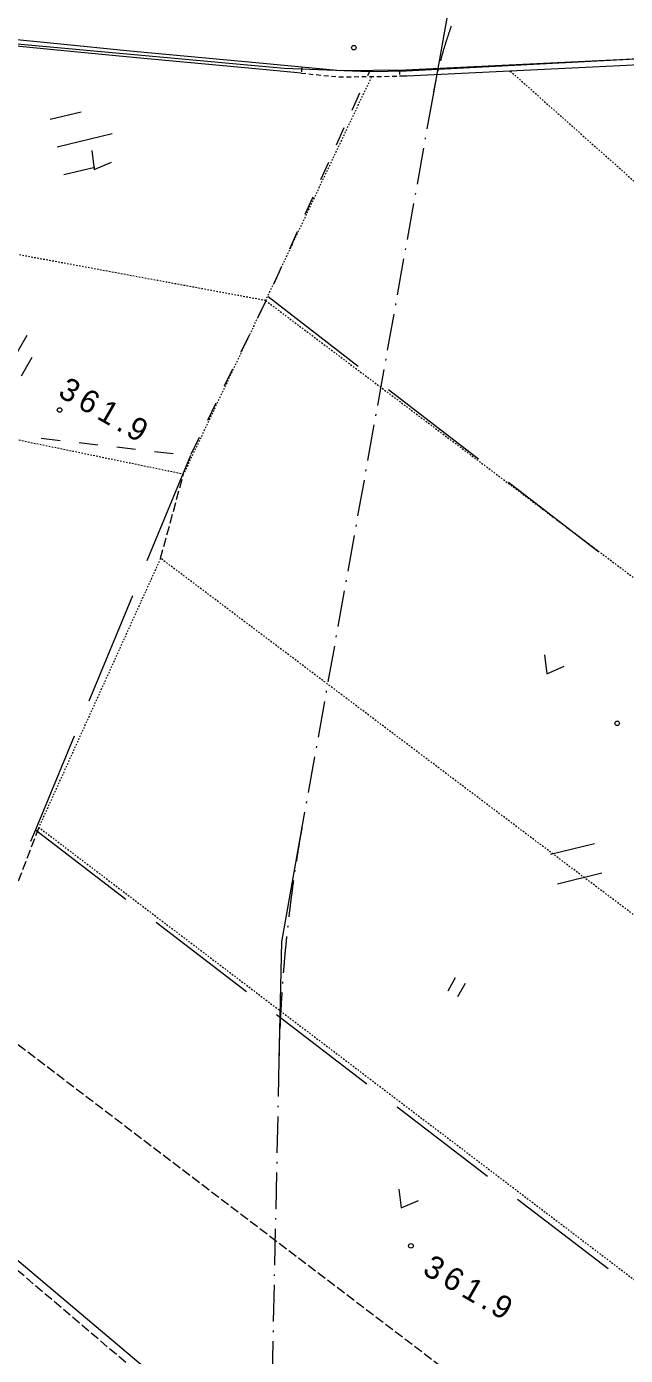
# Model space of a CAD drawing. Header units: millimetres. Extents: x -256476 to 341554, y -216330 to 457415.
# Drawn here: x -122572 to -83126, y 119272 to 206753 of the extents above; entities that cross this region are included whole.
import ezdxf

# ---------------------------------------------------------------- set-up
doc = ezdxf.new("R2010")
doc.units = ezdxf.units.MM
doc.header["$LTSCALE"] = 400
for name, pattern in [('55107', [1.25, 0.75, -0.5]), ('56301', [0.5, 0.25, -0.25]), ('56302', [2, 1.5, -0.5]), ('SXF_一点短鎖線', [9.25, 6, -1.5, 0.25, -1.5])]:
    doc.linetypes.add(name, pattern=pattern)
for name, color, linetype, lineweight in [('D-BGD', 7, 'Continuous', 13), ('D-BMK', 2, 'SXF_一点短鎖線', 13), ('D-BMK-OTRS', 7, 'Continuous', 13), ('●予備設計_LP横断', 7, 'Continuous', 13)]:
    doc.layers.add(name, color=color, linetype=linetype, lineweight=lineweight)
doc.styles.add('Style-WORKING', font='WORKING.shx')

# ---------------------------------------------------------------- blocks, each defined once
blk = doc.blocks.new('M6313')
at = {"layer": '●予備設計_LP横断', "linetype": 'Continuous', "lineweight": 9, "flags": 128}
blk.add_lwpolyline([(-0.75, 0), (0, -1), (0.75, 0)], dxfattribs=at)
blk = doc.blocks.new('M6311')
at = {"layer": '●予備設計_LP横断', "linetype": 'Continuous', "lineweight": 9}
for p, q in [((-0.75, -1), (-0.75, 0)), ((0, -1), (0, 0))]:
    blk.add_line(p, q, dxfattribs=at)
blk = doc.blocks.new('M6334')
at = {"layer": '●予備設計_LP横断', "linetype": 'Continuous', "lineweight": 9}
for p, q in [((0, -1.25), (0, 1.25)), ((-1, -1.25), (-1, 0.15)), ((1, -1.25), (1, 0.15))]:
    blk.add_line(p, q, dxfattribs=at)
blk = doc.blocks.new('M7312')
at = {"layer": '●予備設計_LP横断', "linetype": 'Continuous', "lineweight": 20}
blk.add_circle((0, -0.001), 0.15, dxfattribs=at)

msp = doc.modelspace()

# ---------------------------------------------------------------- linework, layer by layer
at = {"layer": 'D-BGD', "linetype": '55107'}
for p, q in [((-104445.5, 204081.2), (-104482.1, 203682.4)), ((-98011.3, 203889.1), (-98007.2, 203488.9))]:
    msp.add_line(p, q, dxfattribs=at)
at = {"layer": 'D-BGD', "linetype": '56301'}
for p, q in [((-106820.8, 188713.7), (-99830.3, 203467.6)), ((-106820.8, 188713.7), (-134578.9, 193859.4)), ((-106820.8, 188713.7), (-112227.6, 177301)), ((-136586.2, 182328.9), (-112227.6, 177301))]:
    msp.add_line(p, q, dxfattribs=at)
at = {"layer": 'D-BGD', "linetype": 'Continuous'}
for p, q in [((-100101.3, 203521.9, 362967), (-99986.7, 203775.5, 362970)), ((-97517.5, 203498), (-98007.2, 203488.9)), ((-101128.8, 201242.7, 362936), (-100614.6, 202382, 362951)), ((-121008.9, 200653.6), (-118968.8, 201148.8)), ((-120566.9, 198832), (-116922.7, 199717.8)), ((-102156.3, 198963.6, 362905), (-101642.1, 200102.9, 362920)), ((-103183.8, 196684.5, 362874), (-102669.6, 197823.8, 362890)), ((-120124.5, 197009.1), (-118083.9, 197505.1)), ((-104210.8, 194406.2, 362843), (-103697.1, 195544.7, 362859)), ((-105238.2, 192127.1, 362813), (-104724.9, 193266.9, 362828)), ((-106265.7, 189847.9, 362782), (-105752.4, 190987.8, 362797)), ((-106656.5, 188981.4, 362770), (-100719.9, 184398.2, 362820)), ((-107336.8, 187589.3, 362751), (-106788.2, 188712.2, 362766)), ((-108434.9, 185343.8, 362721), (-107886.3, 186466.8, 362736)), ((-109533, 183098.3, 362691), (-108983.5, 184220.8, 362706)), ((-98740.8, 182870.8, 362837), (-92804.1, 178287.5, 362887)), ((-110630.3, 180852.4, 362661), (-110081.6, 181975.4, 362676)), ((-121601.1, 179655.5, 362789), (-120358.8, 179511.2, 362769)), ((-119117.8, 179366.5, 362749), (-117876, 179221.3, 362729)), ((-111728.8, 178606, 362631), (-111179.7, 179729.9, 362646)), ((-116635, 179076.6, 362709), (-115393.1, 178931.4, 362689)), ((-111776.1, 178509.8, 362630), (-114646.2, 171580.3, 362610)), ((-114152.2, 178786.7, 362668), (-112911.2, 178642, 362648)), ((-90825.1, 176760.1, 362904), (-84887.9, 172177.7, 362954)), ((-115603.3, 169271.1, 362604), (-118473.4, 162341.6, 362584)), ((-121983.7, 153868.9, 362560), (-116028.6, 149309.7, 362625)), ((-88068.7, 152262.7), (-85154, 152974.9)), ((-87593.9, 150319.6), (-84679.2, 151031.8)), ((-114043.7, 147790.5, 362647), (-108088.6, 143231.3, 362712)), ((-106104.2, 141711.1, 362734), (-100149.1, 137151.9, 362800)), ((-98164.2, 135632.6, 362821), (-92209.1, 131073.4, 362887)), ((-90224.7, 129553.3, 362909), (-84269.6, 124994.1, 362974))]:
    msp.add_line(p, q, dxfattribs=at)
at = {"layer": 'D-BGD', "linetype": '56302'}
for p, q in [((-113746.1, 171751.5), (-112227.6, 177301)), ((-75797.7, 84614.7), (-130226.8, 130865.9))]:
    msp.add_line(p, q, dxfattribs=at)
at = {"layer": 'D-BGD', "linetype": 'Continuous', "flags": 128}
for points in [[(-28812.1, 207539.3), (-39411.7, 206888), (-52099.2, 206444.9), (-66670.9, 205547.3), (-80393.7, 204741.9), (-83044.9, 204586.4), (-97614.1, 203893.8), (-101890.7, 203842.2), (-107221.7, 204340.2), (-115518.9, 205111.7), (-120768.1, 205629.5), (-126988.8, 206243.2)], [(-25316.8, 207327.2), (-28789.1, 207139.7), (-39392.3, 206488.1), (-52079.9, 206045), (-66646.6, 205148.1), (-80373.1, 204342.4), (-83024.2, 204187), (-97517.5, 203498)], [(-104482.1, 203682.4), (-107259.2, 203941.9), (-115557.3, 204713.9), (-120804.3, 205231.6), (-127023.2, 205844.3), (-131605, 206182.7)]]:
    msp.add_lwpolyline(points, dxfattribs=at)
at = {"layer": 'D-BGD', "linetype": '55107', "flags": 128}
msp.add_lwpolyline([(-104482.1, 203682.4), (-101907.2, 203442.2), (-98007.2, 203488.9)], dxfattribs=at)
at = {"layer": 'D-BGD', "linetype": '56301', "flags": 128}
for points in [[(-90712, 203821.5), (-87646.2, 201098.5), (-47466.3, 165404.7)], [(-106820.8, 188713.7), (-92206.1, 177716.6), (-56000.8, 150474.9)], [(-63920.5, 134225), (-89641.9, 153597.2), (-113746.1, 171751.5), (-121767.5, 154036.4), (-97111.2, 135313.4), (-70960.6, 115455.7)]]:
    msp.add_lwpolyline(points, dxfattribs=at)
at = {"layer": 'D-BGD', "linetype": 'Continuous', "extrusion": (0.339121, -0.143195, 0.929781), "elevation": 273700.7}
msp.add_lwpolyline([(100969.9, 293649.1), (94298.7, 293600.2), (93469.9, 293594.8)], dxfattribs=at)
at = {"layer": 'D-BGD', "linetype": '56302', "flags": 128}
for points in [[(-121767.5, 154036.4), (-127613, 138742.1), (-129890.5, 132783.4)], [(-126307.7, 142156.8), (-116847.1, 134963.2), (-74228.7, 102556.5)]]:
    msp.add_lwpolyline(points, dxfattribs=at)
at = {"layer": 'D-BGD', "linetype": 'Continuous', "elevation": 362000, "flags": 128}
msp.add_lwpolyline([(-76257.7, 85379.7), (-101075.6, 106885.5), (-130122.5, 131380.4)], dxfattribs=at)
at = {"layer": 'D-BGD', "linetype": 'Continuous'}
msp.add_polyline3d([(-24660.3, 208102.1, 363070), (-27231.9, 207481.1, 363070), (-85410.8, 204451.5, 362940), (-97579.1, 203810.3, 362970), (-99986.7, 203775.5, 362970), (-105599.9, 204003.1, 362990), (-131895.5, 206395.8, 362830)], dxfattribs=at)
at = {"layer": 'D-BMK'}
msp.add_lwpolyline([(72224.1, 195276.4), (39417, 195276.4, -0.0787115), (8511.6, 200171.9), (-61503.2, 222924.2, 0.4549504), (-95778.4, 202391.2), (-104408.9, 154181.2, 0.038936), (-105950.7, 138707), (-109849.7, -42807.7)], format="xyb", dxfattribs=at)
at = {"layer": 'D-BMK-OTRS', "color": 7, "linetype": 'Continuous', "lineweight": 13}
for p, q in [((-90420.4, 232321.2), (-95778.4, 202391.2)), ((-104408.9, 154181.2), (-105783.2, 146504.2)), ((-105783.2, 146504.2), (-105950.7, 138707))]:
    msp.add_line(p, q, dxfattribs=at)

# ---------------------------------------------------------------- block references
at = {"layer": 'D-BGD', "linetype": 'Continuous', "lineweight": 20, "xscale": 1000, "yscale": 1000, "zscale": 1000, "rotation": 330.1091246385173}
for p in [(-101012.2, 205368.5, 361940), (-120396.8, 181515.8, 361897), (-83666.6, 160886.1, 361897), (-97255.5, 126486.1, 361897)]:
    msp.add_blockref('M7312', p, dxfattribs=at)
at = {"layer": 'D-BGD', "linetype": 'Continuous', "lineweight": 9, "xscale": 1000, "yscale": 1000, "zscale": 1000, "rotation": 330.1091246385173}
for name, p in [('M6313', (-117621.8, 198210.7)), ('M6334', (-123151.8, 185347.4)), ('M6313', (-87806.2, 165011.9)), ('M6311', (-93658.4, 143776.5)), ('M6313', (-97396.6, 129849.7))]:
    msp.add_blockref(name, p, dxfattribs=at)

# ---------------------------------------------------------------- texts
at = {"layer": 'D-BGD', "linetype": 'Continuous', "char_height": 1500, "attachment_point": 7, "rotation": 330.109125, "line_spacing_factor": 0.722892, "style": 'Style-WORKING'}
for insert in [(-120585.4, 182434.4), (-96576, 124658.3, 361897)]:
    msp.add_mtext('\\T1.319;361.9', dxfattribs=dict(at, insert=insert))

doc.saveas('drawing.dxf')
